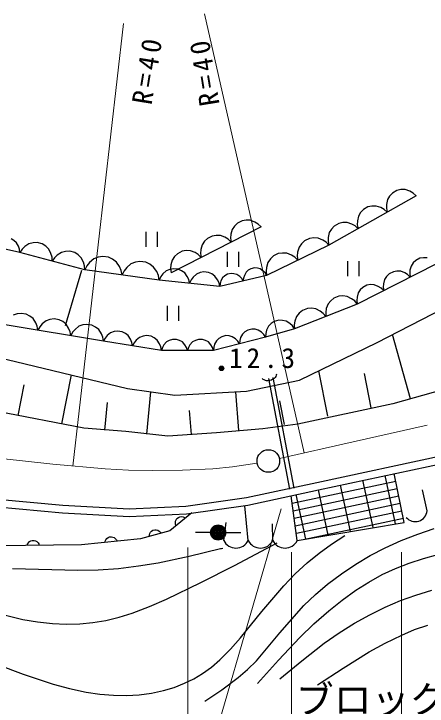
# Model space of a CAD drawing. Units: millimetres, scale not verified. Extents: x 40000 to 680000, y 20000 to 380000.
# Drawn here: x 242795 to 270043, y 240995 to 286698 of the extents above; entities that cross this region are included whole.
import ezdxf
from ezdxf.enums import TextEntityAlignment as Align

# ---------------------------------------------------------------- set-up
doc = ezdxf.new("R2010")
doc.units = ezdxf.units.MM
doc.header["$LTSCALE"] = 1000
doc.linetypes.add('CHAIN', pattern=[18.5, 12, -1.5, 3.5, -1.5])
for name, color, linetype, lineweight in [('M-BGD', 7, 'Continuous', 25), ('M-BMK', 2, 'CHAIN', 13), ('M-BMK-SRVR', 3, 'Continuous', 25), ('M-STR-HTXT', 7, 'Continuous', 13)]:
    doc.layers.add(name, color=color, linetype=linetype, lineweight=lineweight)
doc.styles.add('ＭＳ ゴシック', font='')
doc.styles.get('ＭＳ ゴシック').set_extended_font_data('MS Gothic')

msp = doc.modelspace()

# ---------------------------------------------------------------- linework, layer by layer
at = {"layer": 'M-BGD'}
for p, q in [((269318, 274691), (263572, 271425)), ((267754, 274867), (267570, 274667)), ((268051, 275036), (267754, 274867)), ((268317, 275092), (268051, 275036)), ((268593, 275096), (268317, 275092)), ((268900, 274992), (268593, 275096)), ((269121, 274871), (268900, 274992)), ((269318, 274691), (269121, 274871)), ((267425, 274432), (267358, 274116)), ((267570, 274667), (267425, 274432)), ((265839, 273778), (265655, 273578)), ((266136, 273947), (265839, 273778)), ((266402, 274003), (266136, 273947)), ((266678, 274008), (266402, 274003)), ((266984, 273903), (266678, 274008)), ((267205, 273782), (266984, 273903)), ((267402, 273602), (267205, 273782)), ((267358, 274116), (267354, 273866)), ((267354, 273866), (267402, 273602)), ((265510, 273344), (265443, 273027)), ((265655, 273578), (265510, 273344)), ((257532, 272882), (257338, 272690)), ((257838, 273039), (257532, 272882)), ((258108, 273083), (257838, 273039)), ((258386, 273075), (258108, 273083)), ((258690, 272956), (258386, 273075)), ((258907, 272824), (258690, 272956)), ((264221, 272858), (263924, 272690)), ((264487, 272914), (264221, 272858)), ((264763, 272919), (264487, 272914)), ((265069, 272815), (264763, 272919)), ((265443, 273027), (265439, 272778)), ((243183, 270941), (236167, 272514)), ((259097, 272635), (253170, 269611)), ((257181, 272461), (257099, 272145)), ((257338, 272690), (257181, 272461)), ((259097, 272635), (258907, 272824)), ((263740, 272490), (263594, 272255)), ((263924, 272690), (263740, 272490)), ((265290, 272693), (265069, 272815)), ((265487, 272514), (265290, 272693)), ((265439, 272778), (265487, 272514)), ((251504, 272318), (251504, 271318)), ((252271, 271318), (252271, 272318)), ((255863, 272031), (255557, 271874)), ((256133, 272075), (255863, 272031)), ((256411, 272067), (256133, 272075)), ((256714, 271948), (256411, 272067)), ((256931, 271816), (256714, 271948)), ((257099, 272145), (257084, 271894)), ((263527, 271938), (263523, 271689)), ((263594, 272255), (263527, 271938)), ((242798, 271732), (242607, 271844)), ((242968, 271584), (242798, 271732)), ((243095, 271352), (242968, 271584)), ((243787, 271522), (243514, 271342)), ((244057, 271587), (243787, 271522)), ((244331, 271600), (244057, 271587)), ((244664, 271511), (244331, 271600)), ((244895, 271363), (244664, 271511)), ((255362, 271682), (255205, 271453)), ((255557, 271874), (255362, 271682)), ((257121, 271627), (256931, 271816)), ((257084, 271894), (257121, 271627)), ((261761, 271518), (261595, 271285)), ((261965, 271713), (261761, 271518)), ((262284, 271867), (261965, 271713)), ((262563, 271907), (262284, 271867)), ((262849, 271894), (262563, 271907)), ((263160, 271765), (262849, 271894)), ((263380, 271624), (263160, 271765)), ((263572, 271425), (263380, 271624)), ((263523, 271689), (263572, 271425)), ((243162, 271158), (243095, 271352)), ((243183, 270941), (243162, 271158)), ((243335, 271165), (243183, 270941)), ((243514, 271342), (243335, 271165)), ((245096, 271171), (244895, 271363)), ((245243, 270879), (245096, 271171)), ((246478, 271026), (246204, 271013)), ((246811, 270937), (246478, 271026)), ((253887, 271023), (253581, 270866)), ((254157, 271067), (253887, 271023)), ((254435, 271059), (254157, 271067)), ((254738, 270940), (254435, 271059)), ((255124, 271137), (255108, 270886)), ((255205, 271453), (255124, 271137)), ((263572, 271425), (259459, 269429)), ((261595, 271285), (261504, 270962)), ((247477, 269792), (243183, 270941)), ((245315, 270635), (245243, 270879)), ((245330, 270367), (245315, 270635)), ((245482, 270591), (245330, 270367)), ((245661, 270767), (245482, 270591)), ((245934, 270947), (245661, 270767)), ((246204, 271013), (245934, 270947)), ((247042, 270789), (246811, 270937)), ((247243, 270597), (247042, 270789)), ((247390, 270305), (247243, 270597)), ((248352, 270629), (248062, 270519)), ((248653, 270682), (248352, 270629)), ((249033, 270631), (248653, 270682)), ((249309, 270500), (249033, 270631)), ((253387, 270674), (253230, 270445)), ((253581, 270866), (253387, 270674)), ((254955, 270808), (254738, 270940)), ((255145, 270619), (254955, 270808)), ((255108, 270886), (255145, 270619)), ((256866, 270997), (256866, 269997)), ((257633, 269997), (257633, 270997)), ((259909, 270715), (259705, 270520)), ((260228, 270869), (259909, 270715)), ((260507, 270909), (260228, 270869)), ((260793, 270896), (260507, 270909)), ((261103, 270767), (260793, 270896)), ((261324, 270626), (261103, 270767)), ((261516, 270427), (261324, 270626)), ((261504, 270962), (261483, 270704)), ((261483, 270704), (261516, 270427)), ((269560, 270561), (269290, 270423)), ((269799, 270600), (269560, 270561)), ((270044, 270594), (269799, 270600)), ((247462, 270061), (247390, 270305)), ((247787, 270281), (247613, 270061)), ((248062, 270519), (247787, 270281)), ((249559, 270316), (249309, 270500)), ((249762, 270013), (249559, 270316)), ((250516, 270186), (250240, 269949)), ((250806, 270297), (250516, 270186)), ((251106, 270350), (250806, 270297)), ((251487, 270298), (251106, 270350)), ((251762, 270167), (251487, 270298)), ((252012, 269983), (251762, 270167)), ((253148, 270129), (253133, 269878)), ((253230, 270445), (253148, 270129)), ((259539, 270287), (259448, 269964)), ((259705, 270520), (259539, 270287)), ((264792, 270375), (264792, 269375)), ((270671, 270205), (265439, 267534)), ((265560, 269375), (265560, 270375)), ((269118, 270253), (268980, 270051)), ((269290, 270423), (269118, 270253)), ((246207, 266123), (247279, 269785)), ((247477, 269792), (247462, 270061)), ((247613, 270061), (247477, 269792)), ((252383, 269127), (247477, 269792)), ((249876, 269754), (249762, 270013)), ((249930, 269460), (249876, 269754)), ((250067, 269728), (249930, 269460)), ((250240, 269949), (250067, 269728)), ((252215, 269681), (252012, 269983)), ((252330, 269422), (252215, 269681)), ((252841, 269729), (252623, 269530)), ((253073, 269826), (252841, 269729)), ((253316, 269876), (253073, 269826)), ((253133, 269878), (253170, 269611)), ((253625, 269843), (253316, 269876)), ((253852, 269743), (253625, 269843)), ((254058, 269600), (253852, 269743)), ((255311, 269664), (255069, 269614)), ((255621, 269631), (255311, 269664)), ((258249, 269767), (258101, 269635)), ((258416, 269868), (258249, 269767)), ((258655, 269924), (258416, 269868)), ((258850, 269909), (258655, 269924)), ((259042, 269856), (258850, 269909)), ((259232, 269722), (259042, 269856)), ((259360, 269593), (259232, 269722)), ((259448, 269964), (259427, 269706)), ((259427, 269706), (259459, 269429)), ((267816, 269671), (267546, 269533)), ((268054, 269710), (267816, 269671)), ((268300, 269703), (268054, 269710)), ((268568, 269598), (268300, 269703)), ((268908, 269772), (268894, 269551)), ((268980, 270051), (268908, 269772)), ((252383, 269127), (252330, 269422)), ((252488, 269348), (252383, 269127)), ((252623, 269530), (252488, 269348)), ((254230, 269360), (254058, 269600)), ((254329, 269153), (254230, 269360)), ((254619, 269319), (254483, 269136)), ((254837, 269518), (254619, 269319)), ((255069, 269614), (254837, 269518)), ((255847, 269532), (255621, 269631)), ((256054, 269389), (255847, 269532)), ((256225, 269148), (256054, 269389)), ((259459, 269429), (256375, 268704)), ((256559, 269272), (256448, 269067)), ((256707, 269404), (256559, 269272)), ((256874, 269505), (256707, 269404)), ((257113, 269561), (256874, 269505)), ((257308, 269546), (257113, 269561)), ((257500, 269493), (257308, 269546)), ((257690, 269359), (257500, 269493)), ((257818, 269230), (257690, 269359)), ((257917, 269067), (257818, 269230)), ((257937, 269258), (257917, 269067)), ((257991, 269430), (257937, 269258)), ((258101, 269635), (257991, 269430)), ((259459, 269429), (259360, 269593)), ((267374, 269363), (267236, 269160)), ((267546, 269533), (267374, 269363)), ((268759, 269482), (268568, 269598)), ((268927, 269315), (268759, 269482)), ((268894, 269551), (268927, 269315)), ((256375, 268704), (252383, 269127)), ((254379, 268915), (254329, 269153)), ((254483, 269136), (254379, 268915)), ((256325, 268941), (256225, 269148)), ((256375, 268704), (256325, 268941)), ((256395, 268896), (256375, 268704)), ((256448, 269067), (256395, 268896)), ((266072, 268781), (265802, 268643)), ((266310, 268820), (266072, 268781)), ((266556, 268813), (266310, 268820)), ((266824, 268708), (266556, 268813)), ((267164, 268882), (267150, 268660)), ((267236, 269160), (267164, 268882)), ((265630, 268473), (265492, 268270)), ((265802, 268643), (265630, 268473)), ((267015, 268592), (266824, 268708)), ((267183, 268424), (267015, 268592)), ((267150, 268660), (267183, 268424)), ((263899, 267932), (263687, 267758)), ((264220, 268059), (263899, 267932)), ((264494, 268077), (264220, 268059)), ((264771, 268043), (264494, 268077)), ((265063, 267895), (264771, 268043)), ((265267, 267742), (265063, 267895)), ((265420, 267992), (265406, 267770)), ((265492, 268270), (265420, 267992)), ((266757, 265007), (272719, 268088)), ((252902, 267422), (252902, 266422)), ((253670, 266422), (253670, 267422)), ((265439, 267534), (261296, 265899)), ((263508, 267544), (263396, 267236)), ((263687, 267758), (263508, 267544)), ((265439, 267534), (265267, 267742)), ((265406, 267770), (265439, 267534)), ((243279, 266927), (243010, 266889)), ((243614, 266871), (243279, 266927)), ((261615, 266941), (261437, 266726)), ((261828, 267114), (261615, 266941)), ((262149, 267241), (261828, 267114)), ((262423, 267259), (262149, 267241)), ((262700, 267225), (262423, 267259)), ((262992, 267077), (262700, 267225)), ((263196, 266924), (262992, 267077)), ((263368, 266717), (263196, 266924)), ((263396, 267236), (263356, 266987)), ((263356, 266987), (263368, 266717)), ((243010, 266889), (242751, 266799)), ((243855, 266747), (243614, 266871)), ((244071, 266577), (243855, 266747)), ((244242, 266304), (244071, 266577)), ((245176, 266525), (244916, 266436)), ((245444, 266564), (245176, 266525)), ((245779, 266508), (245444, 266564)), ((246020, 266384), (245779, 266508)), ((260262, 266470), (259966, 266385)), ((260506, 266462), (260262, 266470)), ((260749, 266408), (260506, 266462)), ((261437, 266726), (261325, 266419)), ((248706, 265081), (242211, 266172)), ((244337, 266071), (244242, 266304)), ((244376, 265808), (244337, 266071)), ((244505, 266043), (244376, 265808)), ((244665, 266233), (244505, 266043)), ((244916, 266436), (244665, 266233)), ((246236, 266214), (246020, 266384)), ((246407, 265940), (246236, 266214)), ((247081, 266072), (246830, 265869)), ((247341, 266162), (247081, 266072)), ((247609, 266201), (247341, 266162)), ((247944, 266144), (247609, 266201)), ((248185, 266020), (247944, 266144)), ((248401, 265850), (248185, 266020)), ((259585, 266075), (259459, 265813)), ((259762, 266250), (259585, 266075)), ((259966, 266385), (259762, 266250)), ((260995, 266251), (260749, 266408)), ((261162, 266098), (260995, 266251)), ((261296, 265899), (261162, 266098)), ((261325, 266419), (261285, 266170)), ((261285, 266170), (261296, 265899)), ((246502, 265707), (246407, 265940)), ((246541, 265445), (246502, 265707)), ((246670, 265679), (246541, 265445)), ((246830, 265869), (246670, 265679)), ((248572, 265577), (248401, 265850)), ((248667, 265344), (248572, 265577)), ((249175, 265638), (248956, 265458)), ((249403, 265720), (249175, 265638)), ((249638, 265756), (249403, 265720)), ((249934, 265710), (249638, 265756)), ((250147, 265603), (249934, 265710)), ((250339, 265455), (250147, 265603)), ((257866, 265557), (257747, 265325)), ((258029, 265708), (257866, 265557)), ((258214, 265823), (258029, 265708)), ((258480, 265891), (258214, 265823)), ((258698, 265878), (258480, 265891)), ((258913, 265823), (258698, 265878)), ((259129, 265676), (258913, 265823)), ((259274, 265535), (259129, 265676)), ((259389, 265354), (259274, 265535)), ((261296, 265899), (259389, 265354)), ((259402, 265595), (259389, 265354)), ((259459, 265813), (259402, 265595)), ((248706, 265081), (248667, 265344)), ((248817, 265289), (248706, 265081)), ((252521, 264482), (248706, 265081)), ((248956, 265458), (248817, 265289)), ((250492, 265216), (250339, 265455)), ((250577, 265012), (250492, 265216)), ((250864, 265158), (250725, 264989)), ((251083, 265338), (250864, 265158)), ((251310, 265420), (251083, 265338)), ((251546, 265456), (251310, 265420)), ((251841, 265410), (251546, 265456)), ((252054, 265303), (251841, 265410)), ((252246, 265156), (252054, 265303)), ((252399, 264917), (252246, 265156)), ((253045, 265139), (252856, 265036)), ((253247, 265203), (253045, 265139)), ((253513, 265203), (253247, 265203)), ((253715, 265139), (253513, 265203)), ((253904, 265036), (253715, 265139)), ((254762, 265139), (254573, 265036)), ((254964, 265203), (254762, 265139)), ((255230, 265203), (254964, 265203)), ((255432, 265139), (255230, 265203)), ((255620, 265036), (255432, 265139)), ((259389, 265354), (255955, 264482)), ((256149, 265121), (256030, 264889)), ((256312, 265272), (256149, 265121)), ((256497, 265387), (256312, 265272)), ((256764, 265455), (256497, 265387)), ((256982, 265442), (256764, 265455)), ((257197, 265387), (256982, 265442)), ((257412, 265240), (257197, 265387)), ((257557, 265099), (257412, 265240)), ((257672, 264918), (257557, 265099)), ((257691, 265133), (257672, 264918)), ((257747, 265325), (257691, 265133)), ((268941, 261284), (267758, 265524)), ((250614, 264782), (250577, 265012)), ((250725, 264989), (250614, 264782)), ((252484, 264713), (252399, 264917)), ((252521, 264482), (252484, 264713)), ((252590, 264679), (252521, 264482)), ((252689, 264847), (252590, 264679)), ((252856, 265036), (252689, 264847)), ((254071, 264847), (253904, 265036)), ((254174, 264679), (254071, 264847)), ((254238, 264482), (254174, 264679)), ((254307, 264679), (254238, 264482)), ((254406, 264847), (254307, 264679)), ((254573, 265036), (254406, 264847)), ((255788, 264847), (255620, 265036)), ((255891, 264679), (255788, 264847)), ((255955, 264482), (255891, 264679)), ((255974, 264697), (255955, 264482)), ((256030, 264889), (255974, 264697)), ((261622, 262507), (266757, 265007)), ((255955, 264482), (252521, 264482)), ((241161, 264159), (250281, 261971)), ((245963, 259631), (246588, 262857)), ((260093, 262838), (260063, 262766)), ((260120, 262922), (260093, 262838)), ((263491, 260134), (262912, 263135)), ((266350, 260685), (265914, 262947)), ((258140, 261792), (261622, 262507)), ((259231, 262570), (259164, 262628)), ((259298, 262533), (259231, 262570)), ((259379, 262498), (259298, 262533)), ((259462, 262476), (259379, 262498)), ((259564, 262476), (259462, 262476)), ((259665, 262486), (259564, 262476)), ((260982, 255328), (259605, 262626)), ((259782, 262522), (259665, 262486)), ((259877, 262572), (259782, 262522)), ((259954, 262628), (259877, 262572)), ((261277, 255384), (259899, 262682)), ((260014, 262696), (259954, 262628)), ((260063, 262766), (260014, 262696)), ((243081, 260190), (243471, 262201)), ((250281, 261971), (253406, 261524)), ((272425, 262256), (267779, 260960)), ((251558, 258950), (251829, 261750)), ((253406, 261524), (258140, 261792)), ((257637, 259185), (257436, 261752)), ((248788, 259218), (248965, 261042)), ((260632, 259583), (260329, 261153)), ((254508, 258939), (254383, 260521)), ((267779, 260960), (261525, 259620)), ((247403, 259352), (241641, 260469)), ((261525, 259620), (259202, 259307)), ((250173, 259129), (247403, 259352)), ((259202, 259307), (256159, 259039)), ((252943, 258816), (250173, 259129)), ((256159, 259039), (252943, 258816)), ((262768, 255764), (271668, 257668)), ((262873, 255275), (271774, 257179)), ((267955, 253031), (267274, 256216)), ((268531, 253129), (267874, 256345)), ((258128, 254765), (262768, 255764)), ((261152, 254396), (267974, 255855)), ((264995, 252528), (264340, 255589)), ((266475, 252780), (265807, 255903)), ((258216, 254272), (262873, 255275)), ((261219, 253899), (268074, 255365)), ((263515, 252277), (262873, 255275)), ((270043, 253885), (269728, 255286)), ((240889, 254741), (246028, 254265)), ((254130, 254193), (258128, 254765)), ((261484, 251932), (261085, 254890)), ((261286, 253402), (268174, 254875)), ((262035, 252025), (261407, 254959)), ((240840, 254243), (245992, 253766)), ((246028, 254265), (250407, 254027)), ((250407, 254027), (254130, 254193)), ((254177, 253695), (258216, 254272)), ((258249, 251930), (258027, 254222)), ((261353, 252905), (268274, 254385)), ((245992, 253766), (250405, 253526)), ((250405, 253526), (254177, 253695)), ((254540, 253747), (253071, 252567)), ((261420, 252408), (268374, 253895)), ((253449, 253089), (253453, 253205)), ((253453, 253205), (253492, 253298)), ((253492, 253298), (253548, 253379)), ((253548, 253379), (253644, 253456)), ((253644, 253456), (253735, 253493)), ((253735, 253493), (253834, 253511)), ((253834, 253511), (253950, 253491)), ((253950, 253491), (254036, 253460)), ((254036, 253460), (254117, 253408)), ((261981, 252016), (268474, 253405)), ((253461, 252998), (253449, 253089)), ((253493, 252907), (253461, 252998)), ((256631, 251928), (256797, 253125)), ((259866, 251931), (259855, 253025)), ((261484, 251932), (268531, 253129)), ((253071, 252567), (251150, 252041)), ((251725, 252198), (251731, 252295)), ((251731, 252295), (251757, 252383)), ((251757, 252383), (251807, 252488)), ((251807, 252488), (251879, 252558)), ((251879, 252558), (251962, 252610)), ((251962, 252610), (252082, 252643)), ((252082, 252643), (252180, 252640)), ((252180, 252640), (252278, 252617)), ((252278, 252617), (252376, 252553)), ((252376, 252553), (252443, 252491)), ((252443, 252491), (252496, 252410)), ((255763, 252457), (254763, 252457)), ((256763, 252457), (257763, 252457)), ((268333, 251926), (269424, 252357)), ((269424, 252357), (270516, 252723)), ((243750, 251774), (243825, 251863)), ((243825, 251863), (243913, 251912)), ((243913, 251912), (244007, 251940)), ((244007, 251940), (244131, 251942)), ((244131, 251942), (244225, 251915)), ((244225, 251915), (244313, 251867)), ((244313, 251867), (244392, 251780)), ((251150, 252041), (247247, 251638)), ((248801, 251798), (248823, 251893)), ((248823, 251893), (248863, 251976)), ((248863, 251976), (248929, 252071)), ((248929, 252071), (249012, 252128)), ((249012, 252128), (249103, 252165)), ((249103, 252165), (249226, 252178)), ((249226, 252178), (249322, 252160)), ((249322, 252160), (249415, 252121)), ((249415, 252121), (249501, 252042)), ((249501, 252042), (249557, 251969)), ((249557, 251969), (249597, 251880)), ((263745, 251691), (264174, 251983)), ((264174, 251983), (264606, 252272)), ((267275, 251444), (268333, 251926)), ((247247, 251638), (240897, 251576)), ((243672, 251603), (243703, 251695)), ((243703, 251695), (243750, 251774)), ((244392, 251780), (244441, 251703)), ((244441, 251703), (244472, 251611)), ((254360, 250900), (256411, 251393)), ((256411, 251393), (256489, 251413)), ((256489, 251413), (256568, 251432)), ((258755, 251030), (260163, 251778)), ((262921, 251098), (263745, 251691)), ((266298, 250935), (267275, 251444)), ((257352, 250291), (258755, 251030)), ((262136, 250459), (262921, 251098)), ((265352, 250373), (266298, 250935)), ((269793, 250751), (270758, 251003)), ((251004, 250250), (252303, 250466)), ((252303, 250466), (254360, 250900)), ((261343, 249722), (262136, 250459)), ((268856, 250444), (269793, 250751)), ((242703, 250082), (247017, 249976)), ((247017, 249976), (248355, 250004)), ((248355, 250004), (249698, 250093)), ((249698, 250093), (251004, 250250)), ((255119, 249150), (257352, 250291)), ((264395, 249732), (265352, 250373)), ((267088, 249678), (267959, 250088)), ((267959, 250088), (268856, 250444)), ((260597, 248945), (261343, 249722)), ((263480, 249045), (264395, 249732)), ((266202, 249190), (267088, 249678)), ((252860, 248063), (255119, 249150)), ((265346, 248650), (266202, 249190)), ((259146, 247251), (260597, 248945)), ((262674, 248368), (263480, 249045)), ((264432, 247997), (265346, 248650)), ((269298, 248329), (270357, 248643)), ((261909, 247646), (262674, 248368)), ((268283, 247963), (269298, 248329)), ((251738, 247570), (252860, 248063)), ((263554, 247295), (264432, 247997)), ((267287, 247539), (268283, 247963)), ((250596, 247134), (251738, 247570)), ((257730, 245505), (259146, 247251)), ((260326, 245836), (261909, 247646)), ((262577, 246430), (263554, 247295)), ((266260, 247034), (267287, 247539)), ((241535, 247170), (243388, 246725)), ((248855, 246652), (249728, 246863)), ((249728, 246863), (250596, 247134)), ((265259, 246475), (266260, 247034)), ((243388, 246725), (244355, 246557)), ((244355, 246557), (245345, 246447)), ((245345, 246447), (246240, 246410)), ((246240, 246410), (247146, 246432)), ((247146, 246432), (248006, 246512)), ((248006, 246512), (248855, 246652)), ((261652, 245530), (262577, 246430)), ((264238, 245833), (265259, 246475)), ((269216, 246050), (270086, 246350)), ((268364, 245692), (269216, 246050)), ((257072, 244755), (257730, 245505)), ((258794, 243994), (260326, 245836)), ((260235, 244025), (261652, 245530)), ((263254, 245144), (264238, 245833)), ((267279, 245157), (268364, 245692)), ((261771, 243992), (263254, 245144)), ((266232, 244574), (267279, 245157)), ((256383, 244059), (257072, 244755)), ((264504, 243509), (266232, 244574)), ((255828, 243578), (256383, 244059)), ((241442, 243835), (243404, 243117)), ((258210, 243414), (258794, 243994)), ((258864, 242480), (260235, 244025)), ((260326, 242793), (261771, 243992)), ((254664, 242801), (255242, 243149)), ((255242, 243149), (255828, 243578)), ((257583, 242877), (258210, 243414)), ((262813, 242398), (264504, 243509)), ((243404, 243117), (245386, 242457)), ((254053, 242504), (254664, 242801)), ((256507, 242078), (257583, 242877)), ((245386, 242457), (246456, 242162)), ((252651, 242027), (253358, 242236)), ((253358, 242236), (254053, 242504)), ((246456, 242162), (247556, 241922)), ((247556, 241922), (248458, 241788)), ((248458, 241788), (249368, 241714)), ((251064, 241753), (251861, 241860)), ((251861, 241860), (252651, 242027)), ((255396, 241328), (256507, 242078)), ((249368, 241714), (250211, 241703)), ((250211, 241703), (251064, 241753))]:
    msp.add_line(p, q, dxfattribs=at)
for centre, radius in [((256488, 263298), 150), ((256488, 263298), 131), ((256488, 263298), 112), ((256488, 263298), 93.8), ((256488, 263298), 75), ((256488, 263298), 56.3), ((256488, 263297), 37.5), ((256488, 263298), 18.8), ((256263, 252457), 498), ((256263, 252457), 440), ((256263, 252457), 382), ((256263, 252457), 322), ((256263, 252457), 265), ((256263, 252457), 195), ((256263, 252457), 135), ((256263, 252457), 77.5), ((256263, 252457), 15)]:
    msp.add_circle(centre, radius, dxfattribs=at)
for centre, radius, start, end in [((269264, 253959), 782, 219.8559, 354.6162), ((257440, 252333), 904, 206.5964, 333.49), ((259057, 252334), 904, 206.5964, 333.49), ((260675, 252336), 904, 206.5964, 333.49)]:
    msp.add_arc(centre, radius, start, end, dxfattribs=at)
at = {"layer": 'M-BMK'}
for p, q in [((265170, 258453), (270050, 259542)), ((260307, 257335), (265170, 258453)), ((241952, 257340), (245370, 256972)), ((245370, 256972), (248806, 256664)), ((257219, 256796), (258532, 256989)), ((258532, 256989), (258680, 257012)), ((258680, 257012), (258837, 257037)), ((248806, 256664), (250362, 256576)), ((250362, 256576), (251917, 256548)), ((251917, 256548), (253912, 256576)), ((253912, 256576), (255909, 256664)), ((255909, 256664), (257219, 256796))]:
    msp.add_line(p, q, dxfattribs=at)
at = {"layer": 'M-BMK-SRVR'}
msp.add_circle((259574, 257178), 746, dxfattribs=at)
at = {"layer": 'M-STR-HTXT'}
for p, q in [((261944, 257713), (255366, 286698)), ((250018, 286062), (246684, 256843)), ((260415, 254028), (254370, 233219)), ((254260, 235483), (254260, 251475)), ((261108, 251154), (261108, 238461)), ((268342, 238461), (268342, 251154))]:
    msp.add_line(p, q, dxfattribs=at)

# ---------------------------------------------------------------- texts
at = {"layer": 'M-BGD', "insert": (256988, 263298), "char_height": 1320, "attachment_point": 7, "style": 'ＭＳ ゴシック'}
msp.add_mtext('\\T1.28;12.3', dxfattribs=at)
at = {"layer": 'M-STR-HTXT', "style": 'ＭＳ ゴシック'}
msp.add_text('ブロック積', height=1833, dxfattribs=at).set_placement((261382, 239961), align=Align.BOTTOM_LEFT)
at = {"layer": 'M-STR-HTXT', "char_height": 1320, "attachment_point": 7, "style": 'ＭＳ ゴシック'}
for insert, rotation in [((251890, 280632), 80.7), ((256384, 280732), 99.3)]:
    msp.add_mtext('\\T1.28;R=40', dxfattribs=dict(at, insert=insert, rotation=rotation))

doc.saveas('drawing.dxf')
